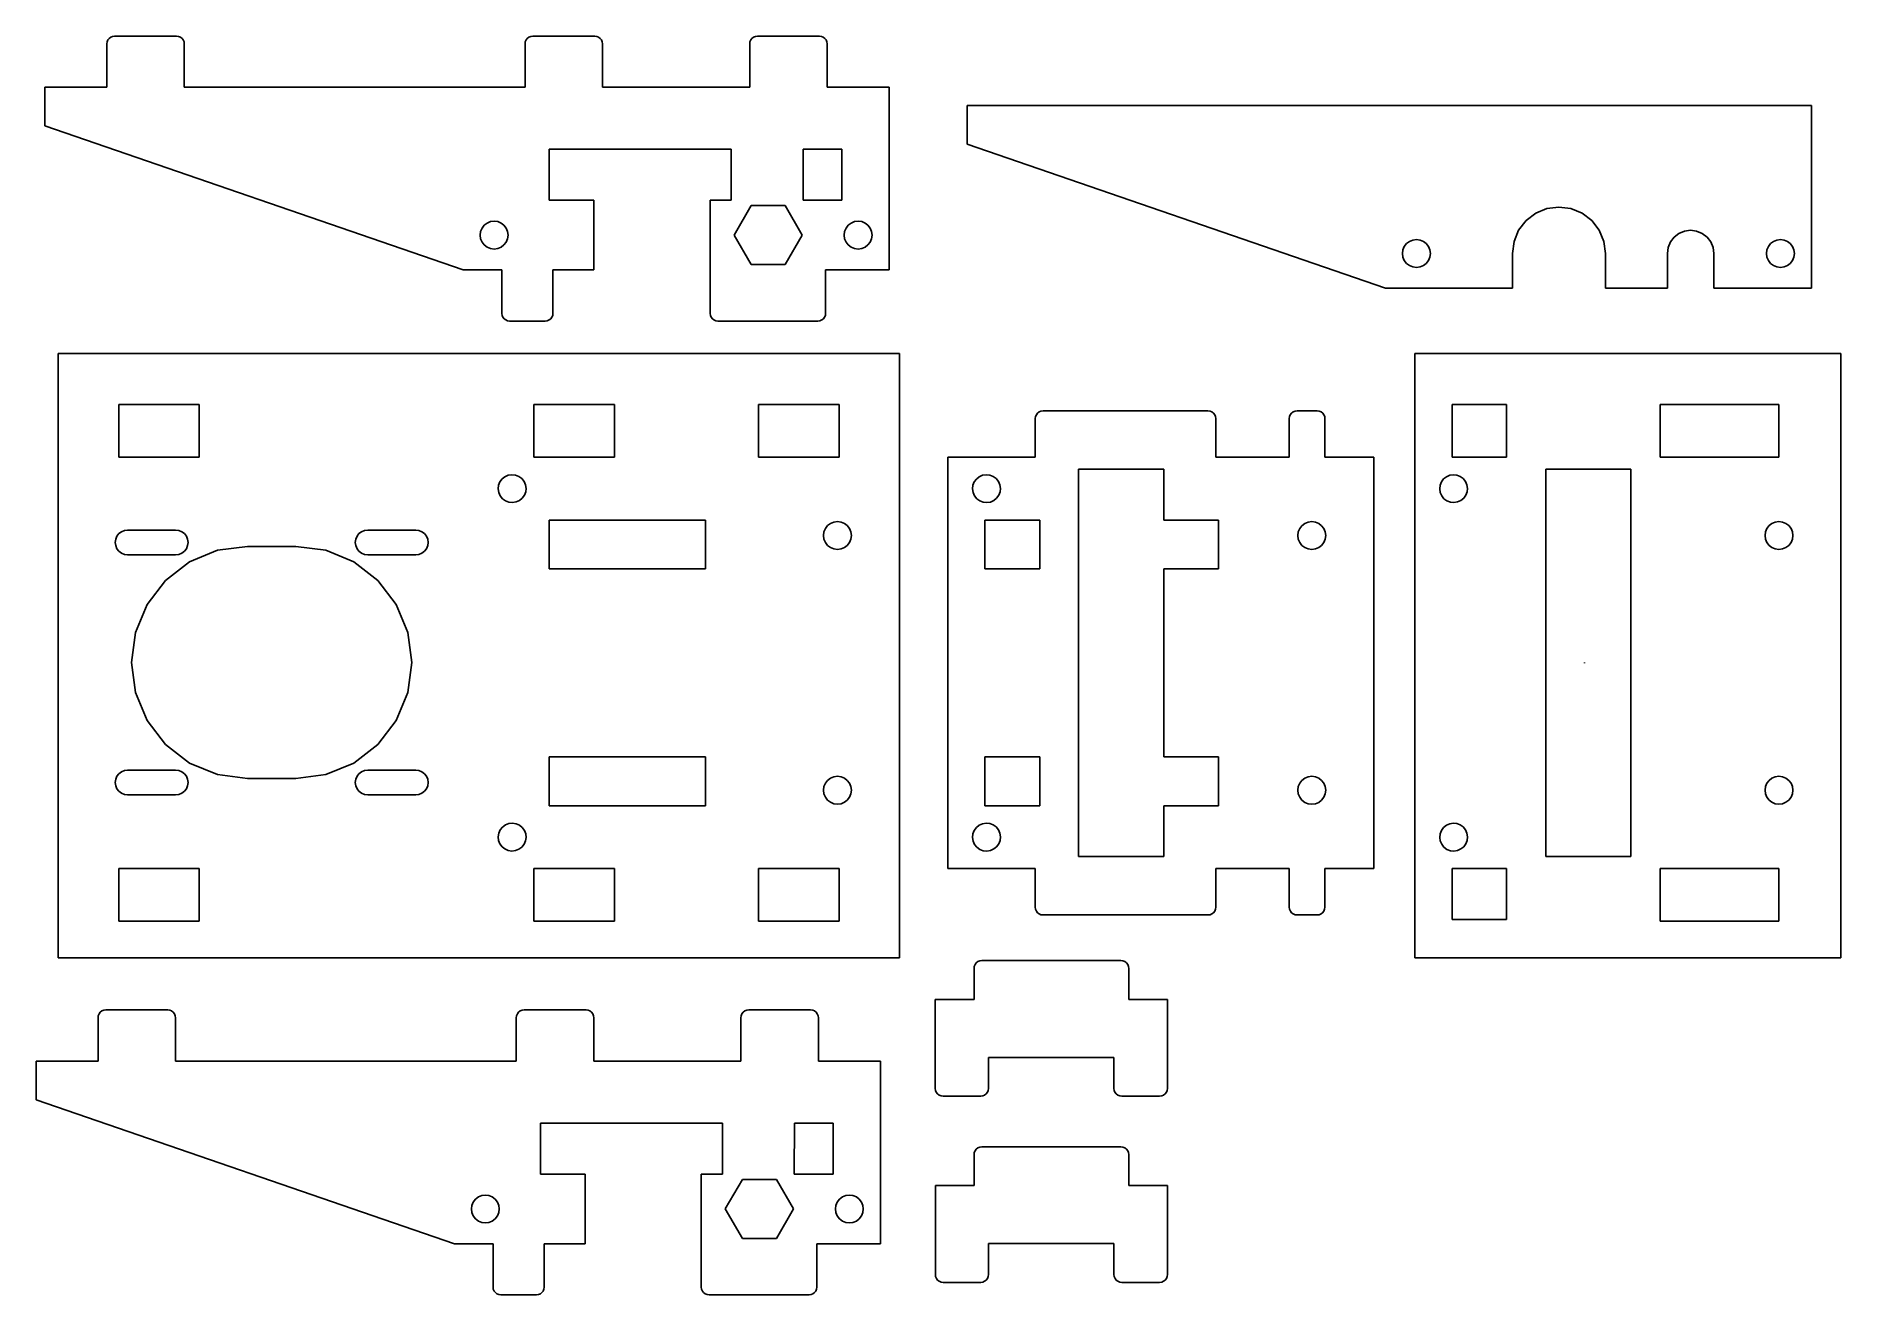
# Model space of a CAD drawing. Header units: inches. Extents: x -110 to 123, y -73 to 89.
import ezdxf

# ---------------------------------------------------------------- set-up
doc = ezdxf.new("R2010")
doc.units = ezdxf.units.IN
doc.header["$MEASUREMENT"] = 0

msp = doc.modelspace()

# ---------------------------------------------------------------- linework, layer by layer
for p, q in [((-100.38, 88.42), (-100.28, 88.66)), ((-100.28, 88.66), (-100.12, 88.87)), ((-100.12, 88.87), (-99.91, 89.03)), ((-99.91, 89.03), (-99.67, 89.13)), ((-99.67, 89.13), (-99.41, 89.16)), ((-91.41, 89.16), (-99.41, 89.16)), ((-91.15, 89.13), (-91.41, 89.16)), ((-90.91, 89.03), (-91.15, 89.13)), ((-90.7, 88.87), (-90.91, 89.03)), ((-90.54, 88.66), (-90.7, 88.87)), ((-90.44, 88.42), (-90.54, 88.66)), ((-46.38, 88.42), (-46.28, 88.66)), ((-46.28, 88.66), (-46.12, 88.87)), ((-46.12, 88.87), (-45.91, 89.03)), ((-45.91, 89.03), (-45.67, 89.13)), ((-45.67, 89.13), (-45.41, 89.16)), ((-37.41, 89.16), (-45.41, 89.16)), ((-37.41, 89.16), (-37.15, 89.13)), ((-37.15, 89.13), (-36.91, 89.03)), ((-36.91, 89.03), (-36.7, 88.87)), ((-36.7, 88.87), (-36.54, 88.66)), ((-36.54, 88.66), (-36.44, 88.42)), ((-17.38, 88.42), (-17.28, 88.66)), ((-17.28, 88.66), (-17.12, 88.87)), ((-17.12, 88.87), (-16.91, 89.03)), ((-16.91, 89.03), (-16.67, 89.13)), ((-16.67, 89.13), (-16.41, 89.16)), ((-8.41, 89.16), (-16.41, 89.16)), ((-8.15, 89.13), (-8.41, 89.16)), ((-7.91, 89.03), (-8.15, 89.13)), ((-7.7, 88.87), (-7.91, 89.03)), ((-7.54, 88.66), (-7.7, 88.87)), ((-7.44, 88.42), (-7.54, 88.66)), ((-100.41, 88.16), (-100.38, 88.42)), ((-100.41, 88.16), (-100.41, 82.56)), ((-90.41, 88.16), (-90.44, 88.42)), ((-90.41, 88.16), (-90.41, 82.56)), ((-46.41, 88.16), (-46.38, 88.42)), ((-46.41, 88.16), (-46.41, 82.56)), ((-36.44, 88.42), (-36.41, 88.16)), ((-36.41, 88.16), (-36.41, 82.56)), ((-17.41, 88.16), (-17.38, 88.42)), ((-17.41, 82.56), (-17.41, 88.16)), ((-7.41, 88.16), (-7.44, 88.42)), ((-7.41, 88.16), (-7.41, 82.56)), ((-108.41, 82.56), (-108.41, 77.56)), ((-108.41, 82.56), (-100.41, 82.56)), ((-90.41, 82.56), (-46.41, 82.56)), ((-36.41, 82.56), (-17.41, 82.56)), ((-7.41, 82.56), (0.59, 82.56)), ((0.59, 58.96), (0.59, 82.56)), ((119.67, 80.19), (10.67, 80.19)), ((10.67, 80.19), (10.67, 75.19)), ((119.67, 56.59), (119.67, 80.19)), ((-108.41, 77.56), (-54.41, 58.96)), ((10.67, 75.19), (64.67, 56.59)), ((-19.81, 74.56), (-43.31, 74.56)), ((-43.31, 74.56), (-43.31, 67.96)), ((-19.81, 67.96), (-19.81, 74.56)), ((-10.52, 67.96), (-10.51, 74.56)), ((-10.51, 74.56), (-5.51, 74.56)), ((-5.51, 74.56), (-5.52, 67.96)), ((-43.31, 67.96), (-37.53, 67.96)), ((-37.53, 58.96), (-37.53, 67.96)), ((-22.52, 67.96), (-19.81, 67.96)), ((-22.52, 53.36), (-22.52, 67.96)), ((-5.52, 67.96), (-10.52, 67.96)), ((-50.88, 65.2), (-50.41, 65.26)), ((-50.41, 65.26), (-49.94, 65.2)), ((-19.43, 63.46), (-17.23, 67.27)), ((-17.23, 67.27), (-12.83, 67.27)), ((-12.83, 67.27), (-10.63, 63.46)), ((-3.88, 65.2), (-3.41, 65.26)), ((-3.41, 65.26), (-2.94, 65.2)), ((81.87, 64.09), (82.83, 65.33)), ((82.83, 65.33), (84.07, 66.28)), ((84.07, 66.28), (85.52, 66.88)), ((85.52, 66.88), (87.07, 67.09)), ((87.07, 67.09), (88.62, 66.88)), ((88.62, 66.88), (90.07, 66.28)), ((90.07, 66.28), (91.31, 65.33)), ((91.31, 65.33), (92.27, 64.09)), ((-52.21, 63.46), (-52.15, 63.93)), ((-52.15, 63), (-52.21, 63.46)), ((-52.15, 63.93), (-51.97, 64.36)), ((-51.97, 62.56), (-52.15, 63)), ((-51.97, 64.36), (-51.68, 64.74)), ((-51.68, 64.74), (-51.31, 65.02)), ((-51.31, 65.02), (-50.88, 65.2)), ((-49.94, 65.2), (-49.51, 65.02)), ((-49.51, 65.02), (-49.14, 64.74)), ((-49.14, 64.74), (-48.85, 64.36)), ((-48.85, 64.36), (-48.67, 63.93)), ((-48.67, 63), (-48.85, 62.56)), ((-48.67, 63.93), (-48.61, 63.46)), ((-48.61, 63.46), (-48.67, 63)), ((-17.23, 59.65), (-19.43, 63.46)), ((-10.63, 63.46), (-12.83, 59.65)), ((-5.21, 63.46), (-5.15, 63.93)), ((-5.15, 63), (-5.21, 63.46)), ((-5.15, 63.93), (-4.97, 64.36)), ((-4.97, 62.56), (-5.15, 63)), ((-4.97, 64.36), (-4.68, 64.74)), ((-4.68, 64.74), (-4.31, 65.02)), ((-4.31, 65.02), (-3.88, 65.2)), ((-2.94, 65.2), (-2.51, 65.02)), ((-2.51, 65.02), (-2.14, 64.74)), ((-2.14, 64.74), (-1.85, 64.36)), ((-1.85, 64.36), (-1.67, 63.93)), ((-1.67, 63), (-1.85, 62.56)), ((-1.67, 63.93), (-1.61, 63.46)), ((-1.61, 63.46), (-1.67, 63)), ((81.27, 62.64), (81.87, 64.09)), ((92.27, 64.09), (92.87, 62.64)), ((101.47, 62.59), (101.95, 63.21)), ((101.95, 63.21), (102.57, 63.68)), ((102.57, 63.68), (103.29, 63.98)), ((103.29, 63.98), (104.07, 64.09)), ((104.07, 64.09), (104.85, 63.98)), ((104.85, 63.98), (105.57, 63.68)), ((105.57, 63.68), (106.19, 63.21)), ((106.19, 63.21), (106.67, 62.59)), ((-51.68, 62.19), (-51.97, 62.56)), ((-51.31, 61.9), (-51.68, 62.19)), ((-50.88, 61.72), (-51.31, 61.9)), ((-50.41, 61.66), (-50.88, 61.72)), ((-49.94, 61.72), (-50.41, 61.66)), ((-49.51, 61.9), (-49.94, 61.72)), ((-49.14, 62.19), (-49.51, 61.9)), ((-48.85, 62.56), (-49.14, 62.19)), ((-4.68, 62.19), (-4.97, 62.56)), ((-4.31, 61.9), (-4.68, 62.19)), ((-3.88, 61.72), (-4.31, 61.9)), ((-3.41, 61.66), (-3.88, 61.72)), ((-2.94, 61.72), (-3.41, 61.66)), ((-2.51, 61.9), (-2.94, 61.72)), ((-2.14, 62.19), (-2.51, 61.9)), ((-1.85, 62.56), (-2.14, 62.19)), ((66.87, 61.09), (66.93, 61.55)), ((66.93, 60.62), (66.87, 61.09)), ((66.93, 61.55), (67.11, 61.99)), ((67.11, 60.19), (66.93, 60.62)), ((67.11, 61.99), (67.4, 62.36)), ((67.4, 62.36), (67.77, 62.64)), ((67.77, 62.64), (68.2, 62.82)), ((68.2, 62.82), (68.67, 62.89)), ((68.67, 62.89), (69.14, 62.82)), ((69.14, 62.82), (69.57, 62.64)), ((69.57, 62.64), (69.94, 62.36)), ((69.94, 62.36), (70.23, 61.99)), ((70.23, 61.99), (70.41, 61.55)), ((70.41, 60.62), (70.23, 60.19)), ((70.41, 61.55), (70.47, 61.09)), ((70.47, 61.09), (70.41, 60.62)), ((81.07, 61.09), (81.27, 62.64)), ((81.07, 61.09), (81.07, 56.59)), ((92.87, 62.64), (93.07, 61.09)), ((93.07, 61.09), (93.07, 56.59)), ((101.07, 61.09), (101.17, 61.86)), ((101.07, 61.09), (101.07, 56.59)), ((101.17, 61.86), (101.47, 62.59)), ((106.67, 62.59), (106.97, 61.86)), ((106.97, 61.86), (107.07, 61.09)), ((107.07, 61.09), (107.07, 56.59)), ((113.87, 61.09), (113.93, 61.55)), ((113.93, 60.62), (113.87, 61.09)), ((113.93, 61.55), (114.11, 61.99)), ((114.11, 60.19), (113.93, 60.62)), ((114.11, 61.99), (114.4, 62.36)), ((114.4, 62.36), (114.77, 62.64)), ((114.77, 62.64), (115.2, 62.82)), ((115.2, 62.82), (115.67, 62.89)), ((115.67, 62.89), (116.14, 62.82)), ((116.14, 62.82), (116.57, 62.64)), ((116.57, 62.64), (116.94, 62.36)), ((116.94, 62.36), (117.23, 61.99)), ((117.23, 61.99), (117.41, 61.55)), ((117.41, 60.62), (117.23, 60.19)), ((117.41, 61.55), (117.47, 61.09)), ((117.47, 61.09), (117.41, 60.62)), ((-49.41, 58.96), (-54.41, 58.96)), ((-49.41, 53.36), (-49.41, 58.96)), ((-42.81, 53.36), (-42.81, 58.96)), ((-42.81, 58.96), (-37.53, 58.96)), ((-12.83, 59.65), (-17.23, 59.65)), ((-7.61, 58.96), (0.59, 58.96)), ((-7.61, 58.96), (-7.61, 53.36)), ((67.4, 59.81), (67.11, 60.19)), ((67.77, 59.53), (67.4, 59.81)), ((68.2, 59.35), (67.77, 59.53)), ((68.67, 59.29), (68.2, 59.35)), ((69.14, 59.35), (68.67, 59.29)), ((69.57, 59.53), (69.14, 59.35)), ((69.94, 59.81), (69.57, 59.53)), ((70.23, 60.19), (69.94, 59.81)), ((114.4, 59.81), (114.11, 60.19)), ((114.77, 59.53), (114.4, 59.81)), ((115.2, 59.35), (114.77, 59.53)), ((115.67, 59.29), (115.2, 59.35)), ((116.14, 59.35), (115.67, 59.29)), ((116.57, 59.53), (116.14, 59.35)), ((116.94, 59.81), (116.57, 59.53)), ((117.23, 60.19), (116.94, 59.81)), ((81.07, 56.59), (64.67, 56.59)), ((101.07, 56.59), (93.07, 56.59)), ((119.67, 56.59), (107.07, 56.59)), ((-49.41, 53.36), (-49.38, 53.1)), ((-49.38, 53.1), (-49.28, 52.86)), ((-49.28, 52.86), (-49.12, 52.66)), ((-49.12, 52.66), (-48.91, 52.5)), ((-48.91, 52.5), (-48.67, 52.4)), ((-48.67, 52.4), (-48.41, 52.36)), ((-48.41, 52.36), (-43.81, 52.36)), ((-43.55, 52.4), (-43.81, 52.36)), ((-43.31, 52.5), (-43.55, 52.4)), ((-43.1, 52.66), (-43.31, 52.5)), ((-42.94, 52.86), (-43.1, 52.66)), ((-42.84, 53.1), (-42.94, 52.86)), ((-42.81, 53.36), (-42.84, 53.1)), ((-22.49, 53.1), (-22.52, 53.36)), ((-22.39, 52.86), (-22.49, 53.1)), ((-22.23, 52.66), (-22.39, 52.86)), ((-22.02, 52.5), (-22.23, 52.66)), ((-21.78, 52.4), (-22.02, 52.5)), ((-21.52, 52.36), (-21.78, 52.4)), ((-21.52, 52.36), (-8.61, 52.36)), ((-8.35, 52.4), (-8.61, 52.36)), ((-8.11, 52.5), (-8.35, 52.4)), ((-7.9, 52.66), (-8.11, 52.5)), ((-7.74, 52.86), (-7.9, 52.66)), ((-7.64, 53.1), (-7.74, 52.86)), ((-7.61, 53.36), (-7.64, 53.1)), ((-106.68, 48.17), (-106.68, -29.85)), ((1.92, 48.17), (-106.68, 48.17)), ((1.92, -29.85), (1.92, 48.17)), ((68.48, 48.17), (68.48, -29.85)), ((123.48, 48.17), (68.48, 48.17)), ((123.48, -29.85), (123.48, 48.17)), ((-98.88, 41.57), (-98.88, 34.77)), ((-88.48, 41.57), (-98.88, 41.57)), ((-88.48, 34.77), (-88.48, 41.57)), ((-34.88, 41.57), (-45.28, 41.57)), ((-45.28, 41.57), (-45.28, 34.77)), ((-34.88, 34.77), (-34.88, 41.57)), ((-16.28, 34.77), (-16.28, 41.57)), ((-5.88, 41.57), (-16.28, 41.57)), ((-5.88, 34.77), (-5.88, 41.57)), ((19.46, 39.77), (19.5, 40.03)), ((19.46, 34.77), (19.46, 39.77)), ((19.5, 40.03), (19.6, 40.27)), ((19.6, 40.27), (19.75, 40.48)), ((19.75, 40.48), (19.96, 40.64)), ((19.96, 40.64), (20.2, 40.74)), ((20.2, 40.74), (20.46, 40.77)), ((41.76, 40.77), (20.46, 40.77)), ((42.02, 40.74), (41.76, 40.77)), ((42.26, 40.64), (42.02, 40.74)), ((42.47, 40.48), (42.26, 40.64)), ((42.63, 40.27), (42.47, 40.48)), ((42.73, 40.03), (42.63, 40.27)), ((42.76, 39.77), (42.73, 40.03)), ((42.76, 34.77), (42.76, 39.77)), ((52.26, 39.77), (52.29, 40.03)), ((52.26, 39.77), (52.26, 34.77)), ((52.29, 40.03), (52.39, 40.27)), ((52.39, 40.27), (52.55, 40.48)), ((52.55, 40.48), (52.76, 40.64)), ((52.76, 40.64), (53, 40.74)), ((53, 40.74), (53.26, 40.77)), ((55.86, 40.77), (53.26, 40.77)), ((55.86, 40.77), (56.12, 40.74)), ((56.12, 40.74), (56.36, 40.64)), ((56.36, 40.64), (56.57, 40.48)), ((56.57, 40.48), (56.73, 40.27)), ((56.73, 40.27), (56.83, 40.03)), ((56.83, 40.03), (56.86, 39.77)), ((56.86, 34.77), (56.86, 39.77)), ((73.28, 41.57), (73.28, 34.77)), ((80.28, 41.57), (73.28, 41.57)), ((80.28, 34.77), (80.28, 41.57)), ((100.16, 41.57), (100.16, 34.77)), ((115.48, 41.57), (100.16, 41.57)), ((115.48, 34.77), (115.48, 41.57)), ((-98.88, 34.77), (-88.48, 34.77)), ((-45.28, 34.77), (-34.88, 34.77)), ((-16.28, 34.77), (-5.88, 34.77)), ((8.16, 34.77), (8.16, -18.33)), ((8.16, 34.77), (19.46, 34.77)), ((25.04, 33.22), (25.04, -16.78)), ((36.04, 33.22), (25.04, 33.22)), ((36.04, 26.67), (36.04, 33.22)), ((52.26, 34.77), (42.76, 34.77)), ((63.16, 34.77), (56.86, 34.77)), ((63.16, -18.33), (63.16, 34.77)), ((73.28, 34.77), (80.28, 34.77)), ((96.36, 33.22), (85.36, 33.22)), ((85.36, 33.22), (85.36, -16.78)), ((96.36, -16.78), (96.36, 33.22)), ((100.16, 34.77), (115.48, 34.77)), ((-49.88, 30.68), (-49.83, 31.15)), ((-49.81, 30.22), (-49.88, 30.68)), ((-49.83, 31.15), (-49.66, 31.59)), ((-49.66, 31.59), (-49.38, 31.97)), ((-49.38, 31.97), (-49.02, 32.26)), ((-49.02, 32.26), (-48.59, 32.45)), ((-48.59, 32.45), (-48.12, 32.52)), ((-48.12, 32.52), (-47.66, 32.47)), ((-47.66, 32.47), (-47.22, 32.3)), ((-47.22, 32.3), (-46.84, 32.02)), ((-46.84, 32.02), (-46.54, 31.66)), ((-46.54, 31.66), (-46.35, 31.23)), ((-46.33, 30.3), (-46.5, 29.86)), ((-46.35, 31.23), (-46.28, 30.76)), ((-46.28, 30.76), (-46.33, 30.3)), ((11.36, 30.68), (11.41, 31.15)), ((11.43, 30.22), (11.36, 30.68)), ((11.41, 31.15), (11.58, 31.59)), ((11.58, 31.59), (11.86, 31.96)), ((11.86, 31.96), (12.23, 32.26)), ((12.23, 32.26), (12.66, 32.45)), ((12.66, 32.45), (13.12, 32.52)), ((13.12, 32.52), (13.59, 32.47)), ((13.59, 32.47), (14.03, 32.3)), ((14.03, 32.3), (14.41, 32.02)), ((14.41, 32.02), (14.7, 31.66)), ((14.7, 31.66), (14.89, 31.23)), ((14.91, 30.29), (14.74, 29.86)), ((14.89, 31.23), (14.96, 30.76)), ((14.96, 30.76), (14.91, 30.29)), ((71.68, 30.68), (71.73, 31.15)), ((71.75, 30.22), (71.68, 30.68)), ((71.73, 31.15), (71.9, 31.59)), ((71.9, 31.59), (72.17, 31.97)), ((72.17, 31.97), (72.54, 32.26)), ((72.54, 32.26), (72.97, 32.45)), ((72.97, 32.45), (73.44, 32.52)), ((73.44, 32.52), (73.9, 32.47)), ((73.9, 32.47), (74.34, 32.3)), ((74.34, 32.3), (74.72, 32.03)), ((74.72, 32.03), (75.01, 31.66)), ((75.01, 31.66), (75.2, 31.23)), ((75.22, 30.3), (75.06, 29.86)), ((75.2, 31.23), (75.28, 30.76)), ((75.28, 30.76), (75.22, 30.3)), ((-49.62, 29.79), (-49.81, 30.22)), ((-49.33, 29.42), (-49.62, 29.79)), ((-48.95, 29.15), (-49.33, 29.42)), ((-48.51, 28.98), (-48.95, 29.15)), ((-48.04, 28.92), (-48.51, 28.98)), ((-47.58, 29), (-48.04, 28.92)), ((-47.15, 29.19), (-47.58, 29)), ((-46.78, 29.48), (-47.15, 29.19)), ((-46.5, 29.86), (-46.78, 29.48)), ((11.62, 29.79), (11.43, 30.22)), ((11.92, 29.42), (11.62, 29.79)), ((12.3, 29.14), (11.92, 29.42)), ((12.73, 28.97), (12.3, 29.14)), ((13.2, 28.92), (12.73, 28.97)), ((13.67, 28.99), (13.2, 28.92)), ((14.1, 29.18), (13.67, 28.99)), ((14.46, 29.48), (14.1, 29.18)), ((14.74, 29.86), (14.46, 29.48)), ((71.94, 29.79), (71.75, 30.22)), ((72.23, 29.42), (71.94, 29.79)), ((72.61, 29.15), (72.23, 29.42)), ((73.05, 28.98), (72.61, 29.15)), ((73.52, 28.92), (73.05, 28.98)), ((73.98, 29), (73.52, 28.92)), ((74.41, 29.19), (73.98, 29)), ((74.78, 29.48), (74.41, 29.19)), ((75.06, 29.86), (74.78, 29.48)), ((-43.3, 26.67), (-43.3, 20.37)), ((-23.13, 26.67), (-43.3, 26.67)), ((-23.13, 20.37), (-23.13, 26.67)), ((-7.64, 25.57), (-7.36, 25.95)), ((-7.36, 25.95), (-6.98, 26.23)), ((-6.98, 26.23), (-6.55, 26.41)), ((-6.55, 26.41), (-6.08, 26.47)), ((-6.08, 26.47), (-5.62, 26.41)), ((-5.62, 26.41), (-5.18, 26.23)), ((-5.18, 26.23), (-4.81, 25.95)), ((-4.81, 25.95), (-4.52, 25.57)), ((12.94, 26.67), (20.04, 26.67)), ((12.94, 20.37), (12.94, 26.67)), ((20.04, 26.67), (20.04, 20.37)), ((36.04, 26.67), (43.11, 26.67)), ((43.11, 26.67), (43.11, 20.37)), ((53.6, 25.57), (53.89, 25.94)), ((53.89, 25.94), (54.26, 26.23)), ((54.26, 26.23), (54.7, 26.41)), ((54.7, 26.41), (55.16, 26.47)), ((55.16, 26.47), (55.63, 26.41)), ((55.63, 26.41), (56.06, 26.23)), ((56.06, 26.23), (56.43, 25.94)), ((56.43, 25.94), (56.72, 25.57)), ((113.92, 25.57), (114.2, 25.95)), ((114.2, 25.95), (114.58, 26.23)), ((114.58, 26.23), (115.01, 26.41)), ((115.01, 26.41), (115.48, 26.47)), ((115.48, 26.47), (115.94, 26.41)), ((115.94, 26.41), (116.38, 26.23)), ((116.38, 26.23), (116.75, 25.95)), ((116.75, 25.95), (117.04, 25.57)), ((-99.27, 24.19), (-99.33, 23.77)), ((-99.33, 23.77), (-99.27, 23.36)), ((-99.11, 24.57), (-99.27, 24.19)), ((-99.27, 23.36), (-99.11, 22.97)), ((-98.86, 24.91), (-99.11, 24.57)), ((-98.53, 25.16), (-98.86, 24.91)), ((-98.14, 25.32), (-98.53, 25.16)), ((-97.73, 25.37), (-98.14, 25.32)), ((-97.73, 25.37), (-91.53, 25.37)), ((-91.11, 25.32), (-91.53, 25.37)), ((-90.73, 25.16), (-91.11, 25.32)), ((-90.4, 24.91), (-90.73, 25.16)), ((-90.14, 24.57), (-90.4, 24.91)), ((-89.98, 24.19), (-90.14, 24.57)), ((-90.14, 22.97), (-89.98, 23.36)), ((-89.93, 23.77), (-89.98, 24.19)), ((-89.98, 23.36), (-89.93, 23.77)), ((-68.27, 24.19), (-68.33, 23.77)), ((-68.33, 23.77), (-68.27, 23.36)), ((-68.11, 24.57), (-68.27, 24.19)), ((-68.27, 23.36), (-68.11, 22.97)), ((-67.86, 24.91), (-68.11, 24.57)), ((-67.53, 25.16), (-67.86, 24.91)), ((-67.14, 25.32), (-67.53, 25.16)), ((-66.73, 25.37), (-67.14, 25.32)), ((-66.73, 25.37), (-60.53, 25.37)), ((-60.11, 25.32), (-60.53, 25.37)), ((-59.73, 25.16), (-60.11, 25.32)), ((-59.4, 24.91), (-59.73, 25.16)), ((-59.14, 24.57), (-59.4, 24.91)), ((-58.98, 24.19), (-59.14, 24.57)), ((-59.14, 22.97), (-58.98, 23.36)), ((-58.93, 23.77), (-58.98, 24.19)), ((-58.98, 23.36), (-58.93, 23.77)), ((-7.88, 24.67), (-7.82, 25.14)), ((-7.82, 24.21), (-7.88, 24.67)), ((-7.82, 25.14), (-7.64, 25.57)), ((-7.64, 23.77), (-7.82, 24.21)), ((-7.36, 23.4), (-7.64, 23.77)), ((-6.98, 23.12), (-7.36, 23.4)), ((-4.81, 23.4), (-5.18, 23.12)), ((-4.52, 23.77), (-4.81, 23.4)), ((-4.52, 25.57), (-4.34, 25.14)), ((-4.34, 24.21), (-4.52, 23.77)), ((-4.34, 25.14), (-4.28, 24.67)), ((-4.28, 24.67), (-4.34, 24.21)), ((53.36, 24.67), (53.42, 25.14)), ((53.42, 24.2), (53.36, 24.67)), ((53.42, 25.14), (53.6, 25.57)), ((53.6, 23.77), (53.42, 24.2)), ((53.89, 23.4), (53.6, 23.77)), ((54.26, 23.11), (53.89, 23.4)), ((56.43, 23.4), (56.06, 23.11)), ((56.72, 23.77), (56.43, 23.4)), ((56.72, 25.57), (56.9, 25.14)), ((56.9, 24.2), (56.72, 23.77)), ((56.9, 25.14), (56.96, 24.67)), ((56.96, 24.67), (56.9, 24.2)), ((113.68, 24.67), (113.74, 25.14)), ((113.74, 24.21), (113.68, 24.67)), ((113.74, 25.14), (113.92, 25.57)), ((113.92, 23.77), (113.74, 24.21)), ((114.2, 23.4), (113.92, 23.77)), ((114.58, 23.12), (114.2, 23.4)), ((116.75, 23.4), (116.38, 23.12)), ((117.04, 23.77), (116.75, 23.4)), ((117.04, 25.57), (117.21, 25.14)), ((117.21, 24.21), (117.04, 23.77)), ((117.21, 25.14), (117.28, 24.67)), ((117.28, 24.67), (117.21, 24.21)), ((-99.11, 22.97), (-98.86, 22.64)), ((-98.86, 22.64), (-98.53, 22.39)), ((-98.53, 22.39), (-98.14, 22.23)), ((-98.14, 22.23), (-97.73, 22.17)), ((-97.73, 22.17), (-91.53, 22.17)), ((-89.73, 21.26), (-92.83, 18.88)), ((-91.53, 22.17), (-91.11, 22.23)), ((-91.11, 22.23), (-90.73, 22.39)), ((-90.73, 22.39), (-90.4, 22.64)), ((-90.4, 22.64), (-90.14, 22.97)), ((-86.11, 22.76), (-89.73, 21.26)), ((-82.23, 23.27), (-86.11, 22.76)), ((-82.23, 23.27), (-76.03, 23.27)), ((-72.14, 22.76), (-76.03, 23.27)), ((-68.53, 21.26), (-72.14, 22.76)), ((-65.42, 18.88), (-68.53, 21.26)), ((-68.11, 22.97), (-67.86, 22.64)), ((-67.86, 22.64), (-67.53, 22.39)), ((-67.53, 22.39), (-67.14, 22.23)), ((-67.14, 22.23), (-66.73, 22.17)), ((-66.73, 22.17), (-60.53, 22.17)), ((-60.53, 22.17), (-60.11, 22.23)), ((-60.11, 22.23), (-59.73, 22.39)), ((-59.73, 22.39), (-59.4, 22.64)), ((-59.4, 22.64), (-59.14, 22.97)), ((-6.55, 22.94), (-6.98, 23.12)), ((-6.08, 22.87), (-6.55, 22.94)), ((-5.62, 22.94), (-6.08, 22.87)), ((-5.18, 23.12), (-5.62, 22.94)), ((54.7, 22.93), (54.26, 23.11)), ((55.16, 22.87), (54.7, 22.93)), ((55.63, 22.93), (55.16, 22.87)), ((56.06, 23.11), (55.63, 22.93)), ((115.01, 22.94), (114.58, 23.12)), ((115.48, 22.87), (115.01, 22.94)), ((115.94, 22.94), (115.48, 22.87)), ((116.38, 23.12), (115.94, 22.94)), ((-92.83, 18.88), (-95.22, 15.77)), ((-63.04, 15.77), (-65.42, 18.88)), ((-23.13, 20.37), (-43.3, 20.37)), ((20.04, 20.37), (12.94, 20.37)), ((36.04, -3.93), (36.04, 20.37)), ((43.11, 20.37), (36.04, 20.37)), ((-95.22, 15.77), (-96.72, 12.16)), ((-61.54, 12.16), (-63.04, 15.77)), ((-96.72, 12.16), (-97.23, 8.27)), ((-61.03, 8.27), (-61.54, 12.16)), ((-97.23, 8.27), (-96.72, 4.39)), ((-61.54, 4.39), (-61.03, 8.27)), ((90.36, 8.25), (90.37, 8.22)), ((90.37, 8.22), (90.36, 8.19)), ((-96.72, 4.39), (-95.22, 0.77)), ((-63.04, 0.77), (-61.54, 4.39)), ((-95.22, 0.77), (-92.83, -2.33)), ((-65.42, -2.33), (-63.04, 0.77)), ((-92.83, -2.33), (-89.73, -4.72)), ((-68.53, -4.72), (-65.42, -2.33)), ((-43.3, -3.93), (-43.3, -10.23)), ((-23.13, -3.93), (-43.3, -3.93)), ((-23.13, -10.23), (-23.13, -3.93)), ((12.94, -10.23), (12.94, -3.93)), ((12.94, -3.93), (20.04, -3.93)), ((20.04, -3.93), (20.04, -10.23)), ((36.04, -3.93), (43.11, -3.93)), ((43.11, -3.93), (43.11, -10.23)), ((-99.27, -6.81), (-99.33, -7.23)), ((-99.11, -6.43), (-99.27, -6.81)), ((-98.86, -6.09), (-99.11, -6.43)), ((-98.53, -5.84), (-98.86, -6.09)), ((-98.14, -5.68), (-98.53, -5.84)), ((-97.73, -5.63), (-98.14, -5.68)), ((-97.73, -5.63), (-91.53, -5.63)), ((-91.11, -5.68), (-91.53, -5.63)), ((-90.73, -5.84), (-91.11, -5.68)), ((-90.4, -6.09), (-90.73, -5.84)), ((-90.14, -6.43), (-90.4, -6.09)), ((-89.98, -6.81), (-90.14, -6.43)), ((-89.93, -7.23), (-89.98, -6.81)), ((-89.73, -4.72), (-86.11, -6.21)), ((-86.11, -6.21), (-82.23, -6.73)), ((-82.23, -6.73), (-76.03, -6.73)), ((-76.03, -6.73), (-72.14, -6.21)), ((-72.14, -6.21), (-68.53, -4.72)), ((-68.27, -6.81), (-68.33, -7.23)), ((-68.11, -6.43), (-68.27, -6.81)), ((-67.86, -6.09), (-68.11, -6.43)), ((-67.53, -5.84), (-67.86, -6.09)), ((-67.14, -5.68), (-67.53, -5.84)), ((-66.73, -5.63), (-67.14, -5.68)), ((-66.73, -5.63), (-60.53, -5.63)), ((-60.11, -5.68), (-60.53, -5.63)), ((-59.73, -5.84), (-60.11, -5.68)), ((-59.4, -6.09), (-59.73, -5.84)), ((-59.14, -6.43), (-59.4, -6.09)), ((-58.98, -6.81), (-59.14, -6.43)), ((-58.93, -7.23), (-58.98, -6.81)), ((-7.64, -7.33), (-7.36, -6.95)), ((-7.36, -6.95), (-6.98, -6.67)), ((-6.98, -6.67), (-6.55, -6.49)), ((-6.55, -6.49), (-6.08, -6.43)), ((-6.08, -6.43), (-5.62, -6.49)), ((-5.62, -6.49), (-5.18, -6.67)), ((-5.18, -6.67), (-4.81, -6.95)), ((-4.81, -6.95), (-4.52, -7.33)), ((53.6, -7.33), (53.89, -6.96)), ((53.89, -6.96), (54.26, -6.67)), ((54.26, -6.67), (54.7, -6.49)), ((54.7, -6.49), (55.16, -6.43)), ((55.16, -6.43), (55.63, -6.49)), ((55.63, -6.49), (56.06, -6.67)), ((56.06, -6.67), (56.43, -6.96)), ((56.43, -6.96), (56.72, -7.33)), ((113.92, -7.33), (114.2, -6.95)), ((114.2, -6.95), (114.58, -6.67)), ((114.58, -6.67), (115.01, -6.49)), ((115.01, -6.49), (115.48, -6.43)), ((115.48, -6.43), (115.94, -6.49)), ((115.94, -6.49), (116.38, -6.67)), ((116.38, -6.67), (116.75, -6.95)), ((116.75, -6.95), (117.04, -7.33)), ((-99.33, -7.23), (-99.27, -7.64)), ((-99.27, -7.64), (-99.11, -8.03)), ((-99.11, -8.03), (-98.86, -8.36)), ((-98.86, -8.36), (-98.53, -8.61)), ((-98.53, -8.61), (-98.14, -8.77)), ((-98.14, -8.77), (-97.73, -8.83)), ((-97.73, -8.83), (-91.53, -8.83)), ((-91.53, -8.83), (-91.11, -8.77)), ((-91.11, -8.77), (-90.73, -8.61)), ((-90.73, -8.61), (-90.4, -8.36)), ((-90.4, -8.36), (-90.14, -8.03)), ((-90.14, -8.03), (-89.98, -7.64)), ((-89.98, -7.64), (-89.93, -7.23)), ((-68.33, -7.23), (-68.27, -7.64)), ((-68.27, -7.64), (-68.11, -8.03)), ((-68.11, -8.03), (-67.86, -8.36)), ((-67.86, -8.36), (-67.53, -8.61)), ((-67.53, -8.61), (-67.14, -8.77)), ((-67.14, -8.77), (-66.73, -8.83)), ((-66.73, -8.83), (-60.53, -8.83)), ((-60.53, -8.83), (-60.11, -8.77)), ((-60.11, -8.77), (-59.73, -8.61)), ((-59.73, -8.61), (-59.4, -8.36)), ((-59.4, -8.36), (-59.14, -8.03)), ((-59.14, -8.03), (-58.98, -7.64)), ((-58.98, -7.64), (-58.93, -7.23)), ((-7.88, -8.23), (-7.82, -7.76)), ((-7.82, -8.69), (-7.88, -8.23)), ((-7.82, -7.76), (-7.64, -7.33)), ((-7.64, -9.13), (-7.82, -8.69)), ((-7.36, -9.5), (-7.64, -9.13)), ((-4.52, -9.13), (-4.81, -9.5)), ((-4.52, -7.33), (-4.34, -7.76)), ((-4.34, -8.69), (-4.52, -9.13)), ((-4.34, -7.76), (-4.28, -8.23)), ((-4.28, -8.23), (-4.34, -8.69)), ((53.36, -8.23), (53.42, -7.76)), ((53.42, -8.7), (53.36, -8.23)), ((53.42, -7.76), (53.6, -7.33)), ((53.6, -9.13), (53.42, -8.7)), ((53.89, -9.5), (53.6, -9.13)), ((56.72, -9.13), (56.43, -9.5)), ((56.72, -7.33), (56.9, -7.76)), ((56.9, -8.7), (56.72, -9.13)), ((56.9, -7.76), (56.96, -8.23)), ((56.96, -8.23), (56.9, -8.7)), ((113.68, -8.23), (113.74, -7.76)), ((113.74, -8.69), (113.68, -8.23)), ((113.74, -7.76), (113.92, -7.33)), ((113.92, -9.13), (113.74, -8.69)), ((114.2, -9.5), (113.92, -9.13)), ((117.04, -9.13), (116.75, -9.5)), ((117.04, -7.33), (117.21, -7.76)), ((117.21, -8.69), (117.04, -9.13)), ((117.21, -7.76), (117.28, -8.23)), ((117.28, -8.23), (117.21, -8.69)), ((-23.13, -10.23), (-43.3, -10.23)), ((-6.98, -9.78), (-7.36, -9.5)), ((-6.55, -9.96), (-6.98, -9.78)), ((-6.08, -10.03), (-6.55, -9.96)), ((-5.62, -9.96), (-6.08, -10.03)), ((-5.18, -9.78), (-5.62, -9.96)), ((-4.81, -9.5), (-5.18, -9.78)), ((20.04, -10.23), (12.94, -10.23)), ((43.11, -10.23), (36.04, -10.23)), ((36.04, -16.78), (36.04, -10.23)), ((54.26, -9.79), (53.89, -9.5)), ((54.7, -9.97), (54.26, -9.79)), ((55.16, -10.03), (54.7, -9.97)), ((55.63, -9.97), (55.16, -10.03)), ((56.06, -9.79), (55.63, -9.97)), ((56.43, -9.5), (56.06, -9.79)), ((114.58, -9.78), (114.2, -9.5)), ((115.01, -9.96), (114.58, -9.78)), ((115.48, -10.03), (115.01, -9.96)), ((115.94, -9.96), (115.48, -10.03)), ((116.38, -9.78), (115.94, -9.96)), ((116.75, -9.5), (116.38, -9.78)), ((-49.88, -14.24), (-49.81, -13.77)), ((-49.81, -13.77), (-49.62, -13.34)), ((-49.62, -13.34), (-49.33, -12.98)), ((-49.33, -12.98), (-48.95, -12.7)), ((-48.95, -12.7), (-48.51, -12.53)), ((-48.51, -12.53), (-48.04, -12.48)), ((-48.04, -12.48), (-47.58, -12.55)), ((-47.58, -12.55), (-47.15, -12.74)), ((-47.15, -12.74), (-46.78, -13.03)), ((-46.78, -13.03), (-46.5, -13.41)), ((-46.5, -13.41), (-46.33, -13.85)), ((-46.33, -13.85), (-46.28, -14.32)), ((11.36, -14.33), (11.41, -13.86)), ((11.41, -13.86), (11.58, -13.42)), ((11.58, -13.42), (11.86, -13.04)), ((11.86, -13.04), (12.22, -12.74)), ((12.22, -12.74), (12.65, -12.55)), ((12.65, -12.55), (13.11, -12.48)), ((13.11, -12.48), (13.58, -12.53)), ((13.58, -12.53), (14.02, -12.7)), ((14.02, -12.7), (14.4, -12.97)), ((14.4, -12.97), (14.7, -13.34)), ((14.7, -13.34), (14.89, -13.77)), ((14.89, -13.77), (14.96, -14.23)), ((71.68, -14.32), (71.73, -13.85)), ((71.73, -13.85), (71.9, -13.41)), ((71.9, -13.41), (72.17, -13.03)), ((72.17, -13.03), (72.54, -12.74)), ((72.54, -12.74), (72.97, -12.55)), ((72.97, -12.55), (73.43, -12.48)), ((73.43, -12.48), (73.9, -12.53)), ((73.9, -12.53), (74.34, -12.7)), ((74.34, -12.7), (74.72, -12.97)), ((74.72, -12.97), (75.01, -13.34)), ((75.01, -13.34), (75.2, -13.77)), ((75.2, -13.77), (75.28, -14.23)), ((-49.83, -14.7), (-49.88, -14.24)), ((-49.66, -15.14), (-49.83, -14.7)), ((-49.38, -15.52), (-49.66, -15.14)), ((-49.02, -15.81), (-49.38, -15.52)), ((-48.59, -16), (-49.02, -15.81)), ((-48.12, -16.08), (-48.59, -16)), ((-47.66, -16.02), (-48.12, -16.08)), ((-47.22, -15.85), (-47.66, -16.02)), ((-46.84, -15.58), (-47.22, -15.85)), ((-46.54, -15.21), (-46.84, -15.58)), ((-46.35, -14.78), (-46.54, -15.21)), ((-46.28, -14.32), (-46.35, -14.78)), ((11.44, -14.79), (11.36, -14.33)), ((11.63, -15.22), (11.44, -14.79)), ((11.92, -15.58), (11.63, -15.22)), ((12.3, -15.86), (11.92, -15.58)), ((12.74, -16.03), (12.3, -15.86)), ((13.21, -16.08), (12.74, -16.03)), ((13.67, -16.01), (13.21, -16.08)), ((14.1, -15.81), (13.67, -16.01)), ((14.47, -15.52), (14.1, -15.81)), ((14.74, -15.14), (14.47, -15.52)), ((14.91, -14.7), (14.74, -15.14)), ((14.96, -14.23), (14.91, -14.7)), ((71.75, -14.78), (71.68, -14.32)), ((71.94, -15.21), (71.75, -14.78)), ((72.23, -15.58), (71.94, -15.21)), ((72.61, -15.86), (72.23, -15.58)), ((73.05, -16.03), (72.61, -15.86)), ((73.52, -16.08), (73.05, -16.03)), ((73.98, -16), (73.52, -16.08)), ((74.41, -15.81), (73.98, -16)), ((74.78, -15.52), (74.41, -15.81)), ((75.06, -15.14), (74.78, -15.52)), ((75.23, -14.7), (75.06, -15.14)), ((75.28, -14.23), (75.23, -14.7)), ((-98.88, -18.33), (-98.88, -25.13)), ((-88.48, -18.33), (-98.88, -18.33)), ((-88.48, -25.13), (-88.48, -18.33)), ((-34.88, -18.33), (-45.28, -18.33)), ((-45.28, -18.33), (-45.28, -25.13)), ((-34.88, -25.13), (-34.88, -18.33)), ((-16.28, -25.13), (-16.28, -18.33)), ((-5.88, -18.33), (-16.28, -18.33)), ((-5.88, -25.13), (-5.88, -18.33)), ((8.16, -18.33), (19.46, -18.33)), ((19.46, -18.33), (19.46, -23.33)), ((25.04, -16.78), (36.04, -16.78)), ((42.76, -23.33), (42.76, -18.33)), ((52.26, -18.33), (42.76, -18.33)), ((52.26, -18.33), (52.26, -23.33)), ((63.16, -18.33), (56.86, -18.33)), ((56.86, -18.33), (56.86, -23.33)), ((73.28, -24.93), (73.28, -18.33)), ((73.28, -18.33), (80.28, -18.33)), ((80.28, -18.33), (80.28, -24.93)), ((85.36, -16.78), (96.36, -16.78)), ((100.16, -25.13), (100.16, -18.33)), ((100.16, -18.33), (115.48, -18.33)), ((115.48, -18.33), (115.48, -25.13)), ((-98.88, -25.13), (-88.48, -25.13)), ((-45.28, -25.13), (-34.88, -25.13)), ((-16.28, -25.13), (-5.88, -25.13)), ((19.46, -23.33), (19.5, -23.59)), ((19.5, -23.59), (19.6, -23.83)), ((19.6, -23.83), (19.75, -24.04)), ((19.75, -24.04), (19.96, -24.2)), ((19.96, -24.2), (20.2, -24.3)), ((20.2, -24.3), (20.46, -24.33)), ((20.46, -24.33), (41.76, -24.33)), ((42.02, -24.3), (41.76, -24.33)), ((42.26, -24.2), (42.02, -24.3)), ((42.47, -24.04), (42.26, -24.2)), ((42.63, -23.83), (42.47, -24.04)), ((42.73, -23.59), (42.63, -23.83)), ((42.76, -23.33), (42.73, -23.59)), ((52.26, -23.33), (52.3, -23.59)), ((52.3, -23.59), (52.4, -23.83)), ((52.4, -23.83), (52.55, -24.04)), ((52.55, -24.04), (52.76, -24.2)), ((52.76, -24.2), (53, -24.3)), ((53, -24.3), (53.26, -24.33)), ((53.26, -24.33), (55.86, -24.33)), ((56.11, -24.3), (55.86, -24.33)), ((56.36, -24.2), (56.11, -24.3)), ((56.56, -24.04), (56.36, -24.2)), ((56.72, -23.83), (56.56, -24.04)), ((56.82, -23.59), (56.72, -23.83)), ((56.86, -23.33), (56.82, -23.59)), ((80.28, -24.93), (73.28, -24.93)), ((115.48, -25.13), (100.16, -25.13)), ((-106.68, -29.85), (1.92, -29.85)), ((12.05, -30.36), (12.29, -30.26)), ((12.29, -30.26), (12.55, -30.23)), ((12.55, -30.23), (30.52, -30.23)), ((30.78, -30.26), (30.52, -30.23)), ((31.02, -30.36), (30.78, -30.26)), ((68.48, -29.85), (123.48, -29.85)), ((11.55, -31.23), (11.58, -30.97)), ((11.55, -35.23), (11.55, -31.23)), ((11.58, -30.97), (11.68, -30.73)), ((11.68, -30.73), (11.84, -30.52)), ((11.84, -30.52), (12.05, -30.36)), ((31.23, -30.52), (31.02, -30.36)), ((31.39, -30.73), (31.23, -30.52)), ((31.49, -30.97), (31.39, -30.73)), ((31.52, -31.23), (31.49, -30.97)), ((31.52, -31.23), (31.52, -35.23)), ((-101.51, -37.34), (-101.41, -37.1)), ((-101.41, -37.1), (-101.25, -36.89)), ((-101.25, -36.89), (-101.04, -36.73)), ((-101.04, -36.73), (-100.8, -36.63)), ((-100.8, -36.63), (-100.54, -36.6)), ((-92.54, -36.6), (-100.54, -36.6)), ((-92.54, -36.6), (-92.28, -36.63)), ((-92.28, -36.63), (-92.04, -36.73)), ((-92.04, -36.73), (-91.84, -36.89)), ((-91.84, -36.89), (-91.68, -37.1)), ((-91.68, -37.1), (-91.58, -37.34)), ((-47.51, -37.34), (-47.41, -37.1)), ((-47.41, -37.1), (-47.25, -36.89)), ((-47.25, -36.89), (-47.04, -36.73)), ((-47.04, -36.73), (-46.8, -36.63)), ((-46.8, -36.63), (-46.54, -36.6)), ((-38.54, -36.6), (-46.54, -36.6)), ((-38.28, -36.63), (-38.54, -36.6)), ((-38.04, -36.73), (-38.28, -36.63)), ((-37.84, -36.89), (-38.04, -36.73)), ((-37.68, -37.1), (-37.84, -36.89)), ((-37.58, -37.34), (-37.68, -37.1)), ((-18.51, -37.34), (-18.41, -37.1)), ((-18.41, -37.1), (-18.25, -36.89)), ((-18.25, -36.89), (-18.04, -36.73)), ((-18.04, -36.73), (-17.8, -36.63)), ((-17.8, -36.63), (-17.54, -36.6)), ((-9.54, -36.6), (-17.54, -36.6)), ((-9.54, -36.6), (-9.28, -36.63)), ((-9.28, -36.63), (-9.04, -36.73)), ((-9.04, -36.73), (-8.84, -36.89)), ((-8.84, -36.89), (-8.68, -37.1)), ((-8.68, -37.1), (-8.58, -37.34)), ((6.55, -35.23), (6.55, -46.73)), ((11.55, -35.23), (6.55, -35.23)), ((31.52, -35.23), (36.52, -35.23)), ((36.52, -46.73), (36.52, -35.23)), ((-101.54, -37.6), (-101.51, -37.34)), ((-101.54, -37.6), (-101.54, -43.2)), ((-91.58, -37.34), (-91.54, -37.6)), ((-91.54, -37.6), (-91.54, -43.2)), ((-47.54, -37.6), (-47.51, -37.34)), ((-47.54, -37.6), (-47.54, -43.2)), ((-37.54, -37.6), (-37.58, -37.34)), ((-37.54, -37.6), (-37.54, -43.2)), ((-18.54, -37.6), (-18.51, -37.34)), ((-18.54, -43.2), (-18.54, -37.6)), ((-8.58, -37.34), (-8.54, -37.6)), ((-8.54, -37.6), (-8.54, -43.2)), ((-109.54, -43.2), (-109.54, -48.2)), ((-109.54, -43.2), (-101.54, -43.2)), ((-91.54, -43.2), (-47.54, -43.2)), ((-37.54, -43.2), (-18.54, -43.2)), ((-8.54, -43.2), (-0.54, -43.2)), ((-0.54, -66.8), (-0.54, -43.2)), ((13.42, -46.73), (13.42, -42.73)), ((13.42, -42.73), (29.62, -42.73)), ((29.62, -42.73), (29.62, -46.73)), ((-109.54, -48.2), (-55.54, -66.8)), ((6.58, -46.99), (6.55, -46.73)), ((6.68, -47.23), (6.58, -46.99)), ((6.84, -47.44), (6.68, -47.23)), ((7.05, -47.6), (6.84, -47.44)), ((7.29, -47.7), (7.05, -47.6)), ((7.55, -47.73), (7.29, -47.7)), ((7.55, -47.73), (12.42, -47.73)), ((12.68, -47.7), (12.42, -47.73)), ((12.92, -47.6), (12.68, -47.7)), ((13.13, -47.44), (12.92, -47.6)), ((13.29, -47.23), (13.13, -47.44)), ((13.39, -46.99), (13.29, -47.23)), ((13.42, -46.73), (13.39, -46.99)), ((29.62, -46.73), (29.65, -46.99)), ((29.65, -46.99), (29.75, -47.23)), ((29.75, -47.23), (29.91, -47.44)), ((29.91, -47.44), (30.12, -47.6)), ((30.12, -47.6), (30.36, -47.7)), ((30.36, -47.7), (30.62, -47.73)), ((30.62, -47.73), (35.52, -47.73)), ((35.78, -47.7), (35.52, -47.73)), ((36.02, -47.6), (35.78, -47.7)), ((36.23, -47.44), (36.02, -47.6)), ((36.39, -47.23), (36.23, -47.44)), ((36.49, -46.99), (36.39, -47.23)), ((36.52, -46.73), (36.49, -46.99)), ((-44.44, -51.2), (-44.44, -57.8)), ((-20.94, -51.2), (-44.44, -51.2)), ((-20.94, -57.8), (-20.94, -51.2)), ((-11.65, -57.8), (-11.64, -51.2)), ((-11.64, -51.2), (-6.64, -51.2)), ((-6.64, -51.2), (-6.65, -57.8)), ((11.56, -55.28), (11.59, -55.02)), ((11.56, -59.28), (11.56, -55.28)), ((11.59, -55.02), (11.69, -54.78)), ((11.69, -54.78), (11.85, -54.57)), ((11.85, -54.57), (12.06, -54.41)), ((12.06, -54.41), (12.3, -54.31)), ((12.3, -54.31), (12.56, -54.28)), ((12.56, -54.28), (30.52, -54.28)), ((30.78, -54.31), (30.52, -54.28)), ((31.02, -54.41), (30.78, -54.31)), ((31.23, -54.57), (31.02, -54.41)), ((31.39, -54.78), (31.23, -54.57)), ((31.49, -55.02), (31.39, -54.78)), ((31.52, -55.28), (31.49, -55.02)), ((31.52, -55.28), (31.52, -59.28)), ((-44.44, -57.8), (-38.66, -57.8)), ((-38.66, -66.8), (-38.66, -57.8)), ((-23.66, -57.8), (-20.94, -57.8)), ((-23.66, -72.4), (-23.66, -57.8)), ((-6.65, -57.8), (-11.65, -57.8)), ((-52.44, -60.74), (-52.01, -60.56)), ((-52.01, -60.56), (-51.54, -60.5)), ((-51.54, -60.5), (-51.08, -60.56)), ((-51.08, -60.56), (-50.64, -60.74)), ((-20.56, -62.3), (-18.36, -58.49)), ((-18.36, -58.49), (-13.96, -58.49)), ((-13.96, -58.49), (-11.76, -62.3)), ((-5.44, -60.74), (-5.01, -60.56)), ((-5.01, -60.56), (-4.54, -60.5)), ((-4.54, -60.5), (-4.08, -60.56)), ((-4.08, -60.56), (-3.64, -60.74)), ((6.56, -59.28), (11.56, -59.28)), ((6.56, -59.28), (6.56, -70.78)), ((31.52, -59.28), (36.52, -59.28)), ((36.52, -70.78), (36.52, -59.28)), ((-53.34, -62.3), (-53.28, -61.83)), ((-53.28, -62.76), (-53.34, -62.3)), ((-53.28, -61.83), (-53.1, -61.4)), ((-53.1, -63.2), (-53.28, -62.76)), ((-53.1, -61.4), (-52.82, -61.03)), ((-52.82, -61.03), (-52.44, -60.74)), ((-50.64, -60.74), (-50.27, -61.03)), ((-50.27, -61.03), (-49.98, -61.4)), ((-49.98, -61.4), (-49.8, -61.83)), ((-49.8, -62.76), (-49.98, -63.2)), ((-49.8, -61.83), (-49.74, -62.3)), ((-49.74, -62.3), (-49.8, -62.76)), ((-18.36, -66.11), (-20.56, -62.3)), ((-11.76, -62.3), (-13.96, -66.11)), ((-6.34, -62.3), (-6.28, -61.83)), ((-6.28, -62.76), (-6.34, -62.3)), ((-6.28, -61.83), (-6.1, -61.4)), ((-6.1, -63.2), (-6.28, -62.76)), ((-6.1, -61.4), (-5.82, -61.03)), ((-5.82, -61.03), (-5.44, -60.74)), ((-3.64, -60.74), (-3.27, -61.03)), ((-3.27, -61.03), (-2.98, -61.4)), ((-2.98, -61.4), (-2.8, -61.83)), ((-2.8, -62.76), (-2.98, -63.2)), ((-2.8, -61.83), (-2.74, -62.3)), ((-2.74, -62.3), (-2.8, -62.76)), ((-52.82, -63.57), (-53.1, -63.2)), ((-52.44, -63.86), (-52.82, -63.57)), ((-52.01, -64.04), (-52.44, -63.86)), ((-51.54, -64.1), (-52.01, -64.04)), ((-51.08, -64.04), (-51.54, -64.1)), ((-50.64, -63.86), (-51.08, -64.04)), ((-50.27, -63.57), (-50.64, -63.86)), ((-49.98, -63.2), (-50.27, -63.57)), ((-5.82, -63.57), (-6.1, -63.2)), ((-5.44, -63.86), (-5.82, -63.57)), ((-5.01, -64.04), (-5.44, -63.86)), ((-4.54, -64.1), (-5.01, -64.04)), ((-4.08, -64.04), (-4.54, -64.1)), ((-3.64, -63.86), (-4.08, -64.04)), ((-3.27, -63.57), (-3.64, -63.86)), ((-2.98, -63.2), (-3.27, -63.57)), ((-50.54, -66.8), (-55.54, -66.8)), ((-50.54, -72.4), (-50.54, -66.8)), ((-43.94, -72.4), (-43.94, -66.8)), ((-43.94, -66.8), (-38.66, -66.8)), ((-13.96, -66.11), (-18.36, -66.11)), ((-8.74, -66.8), (-8.74, -72.4)), ((-8.74, -66.8), (-0.54, -66.8)), ((13.42, -70.78), (13.42, -66.78)), ((13.42, -66.78), (29.62, -66.78)), ((29.62, -66.78), (29.62, -70.78)), ((6.59, -71.03), (6.56, -70.78)), ((6.69, -71.28), (6.59, -71.03)), ((6.85, -71.48), (6.69, -71.28)), ((7.06, -71.64), (6.85, -71.48)), ((7.3, -71.74), (7.06, -71.64)), ((7.56, -71.78), (7.3, -71.74)), ((7.56, -71.78), (12.42, -71.78)), ((12.68, -71.74), (12.42, -71.78)), ((12.92, -71.64), (12.68, -71.74)), ((13.13, -71.48), (12.92, -71.64)), ((13.29, -71.28), (13.13, -71.48)), ((13.39, -71.03), (13.29, -71.28)), ((13.42, -70.78), (13.39, -71.03)), ((29.66, -71.03), (29.62, -70.78)), ((29.76, -71.28), (29.66, -71.03)), ((29.92, -71.48), (29.76, -71.28)), ((30.12, -71.64), (29.92, -71.48)), ((30.37, -71.74), (30.12, -71.64)), ((30.62, -71.78), (30.37, -71.74)), ((30.62, -71.78), (35.52, -71.78)), ((35.78, -71.74), (35.52, -71.78)), ((36.02, -71.64), (35.78, -71.74)), ((36.23, -71.48), (36.02, -71.64)), ((36.39, -71.28), (36.23, -71.48)), ((36.49, -71.03), (36.39, -71.28)), ((36.52, -70.78), (36.49, -71.03)), ((-50.54, -72.4), (-50.51, -72.66)), ((-50.51, -72.66), (-50.41, -72.9)), ((-50.41, -72.9), (-50.25, -73.1)), ((-50.25, -73.1), (-50.04, -73.26)), ((-50.04, -73.26), (-49.8, -73.36)), ((-49.8, -73.36), (-49.54, -73.4)), ((-49.54, -73.4), (-44.94, -73.4)), ((-44.68, -73.36), (-44.94, -73.4)), ((-44.44, -73.26), (-44.68, -73.36)), ((-44.24, -73.1), (-44.44, -73.26)), ((-44.08, -72.9), (-44.24, -73.1)), ((-43.98, -72.66), (-44.08, -72.9)), ((-43.94, -72.4), (-43.98, -72.66)), ((-23.62, -72.66), (-23.66, -72.4)), ((-23.52, -72.9), (-23.62, -72.66)), ((-23.36, -73.1), (-23.52, -72.9)), ((-23.16, -73.26), (-23.36, -73.1)), ((-22.91, -73.36), (-23.16, -73.26)), ((-22.66, -73.4), (-22.91, -73.36)), ((-22.66, -73.4), (-9.74, -73.4)), ((-9.48, -73.36), (-9.74, -73.4)), ((-9.24, -73.26), (-9.48, -73.36)), ((-9.04, -73.1), (-9.24, -73.26)), ((-8.88, -72.9), (-9.04, -73.1)), ((-8.78, -72.66), (-8.88, -72.9)), ((-8.74, -72.4), (-8.78, -72.66))]:
    msp.add_line(p, q)

doc.saveas('drawing.dxf')
